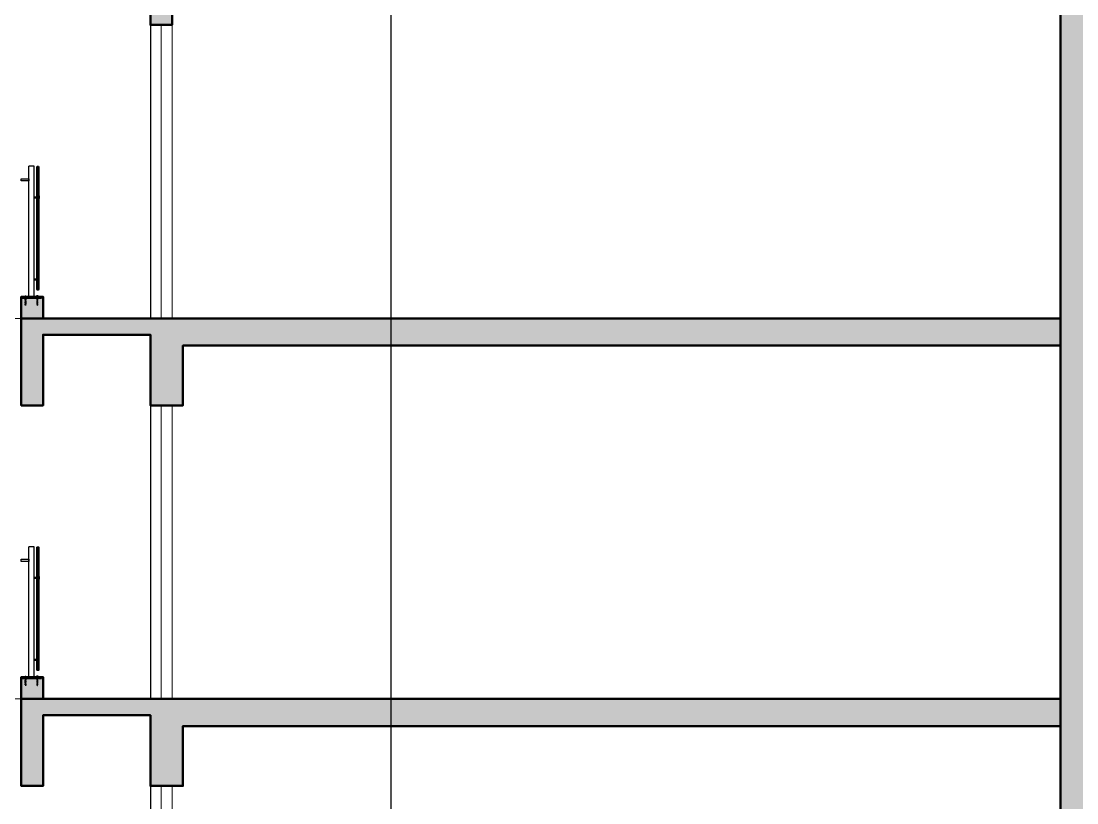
# Model space of a CAD drawing. Header units: millimetres. Extents: x 573003 to 1294762, y -9906 to 413061.
# Drawn here: x 933340 to 943060, y 140519 to 147711 of the extents above; entities that cross this region are included whole.
import ezdxf
from ezdxf.xclip import XClip

# ---------------------------------------------------------------- set-up
doc = ezdxf.new("R2010")
doc.units = ezdxf.units.MM
doc.header["$MEASUREMENT"] = 0
doc.linetypes.add('HIDDEN', pattern=[0.375, 0.25, -0.125])
doc.linetypes.add('IMPORT-CE', pattern=[135, 90, -15, 15, -15])
for name, color, linetype in [('A-ANNO-DIMS', 50, 'Continuous'), ('A-ELEV-15FINE', 1, 'Continuous'), ('A-ELEV-18LIGHT', 135, 'Continuous'), ('A-ELEV-40HEAVY', 90, 'Continuous'), ('A-ELEV-PATT 3', 251, 'Continuous'), ('A-GRID-01$0$A-ANNO-DIMS', 50, 'Continuous'), ('A-WALL-PATT', 251, 'Continuous')]:
    doc.layers.add(name, color=color, linetype=linetype)
for name, color, linetype, lineweight in [('KT-Net cot', 2, 'Continuous', 50), ('KT-Net manh', 251, 'Continuous', 13), ('KT-Net thay', 7, 'Continuous', 25), ('KT-Net truc', 18, 'Continuous', 15)]:
    doc.layers.add(name, color=color, linetype=linetype, lineweight=lineweight)

# ---------------------------------------------------------------- blocks, each defined once
blk = doc.blocks.new('Apart Floor-NT2')
at = {"layer": 'A-WALL-PATT', "extrusion": (1.18995e-05, -6.1554e-14, 1)}
h = blk.add_hatch(color=256, dxfattribs=at)
h.dxf.hatch_style = 1
h.paths.add_polyline_path([(-988, 250), (8379.8, 250), (8379.8, 0), (300, 0), (300, -550), (0, -550), (0, 100), (-988, 100), (-988, -550), (-1188, -550), (-1188, 450), (-988, 450)])
h = blk.add_hatch(color=256, dxfattribs=at)
h.dxf.hatch_style = 1
h.paths.add_polyline_path([(-988, 250), (8379.8, 250), (8379.8, 0), (300, 0), (300, -550), (0, -550), (0, 100), (-988, 100), (-988, -550), (-1188, -550), (-1188, 450), (-988, 450)])
at = {"layer": 'A-ANNO-DIMS', "extrusion": (1.18995e-05, 4.99413e-07, 1)}
for points, elevation in [([(-1120.2, 450), (-1120.3, 1650)], 65.6), ([(-1120.2, 450), (-1120.3, 1650)], 48.1), ([(-1070.3, 450), (-1070.3, 1650)], 65.6), ([(-1070.3, 450), (-1070.3, 1650)], 48.1)]:
    blk.add_lwpolyline(points, dxfattribs=dict(at, elevation=elevation))
for elevation in [25.6, 8.1]:
    blk.add_lwpolyline([(-1002.5, 450), (-1188, 450), (-1188, 438), (-1002.5, 438)], close=True, dxfattribs=dict(at, elevation=elevation))
at = {"layer": 'A-ELEV-15FINE', "linetype": 'Continuous', "extrusion": (1.18995e-05, 4.99413e-07, 1)}
for points, elevation in [([(-1070.3, 1370), (-1045.3, 1370)], 65.6), ([(-1070.3, 1370), (-1045.3, 1370)], 48.1), ([(-1070.3, 1360), (-1045.3, 1360)], 65.6), ([(-1070.3, 1360), (-1045.3, 1360)], 48.1), ([(-1070.3, 615), (-1045.3, 615)], 65.6), ([(-1070.3, 615), (-1045.3, 615)], 48.1), ([(-1070.3, 605), (-1045.3, 605)], 65.6), ([(-1070.3, 605), (-1045.3, 605)], 48.1)]:
    blk.add_lwpolyline(points, dxfattribs=dict(at, elevation=elevation))
for points, elevation in [([(-1022.5, 1352.5), (-1025.3, 1352.5), (-1025.3, 1377.5), (-1022.5, 1377.5)], 25.6), ([(-1022.5, 1352.5), (-1025.3, 1352.5), (-1025.3, 1377.5), (-1022.5, 1377.5)], 8.1), ([(-1022.5, 622.5), (-1025.3, 622.5), (-1025.3, 597.5), (-1022.5, 597.5)], 25.6), ([(-1022.5, 622.5), (-1025.3, 622.5), (-1025.3, 597.5), (-1022.5, 597.5)], 8.1)]:
    blk.add_lwpolyline(points, close=True, dxfattribs=dict(at, elevation=elevation))
at = {"layer": 'A-ELEV-15FINE', "extrusion": (1.18995e-05, 4.99413e-07, 1)}
for points, elevation in [([(-1160, 455.3), (-1138.3, 455.3), (-1138.3, 450), (-1160, 450)], 25.6), ([(-1160, 455.3), (-1138.3, 455.3), (-1138.3, 450), (-1160, 450)], 8.1), ([(-1030.5, 455.3), (-1052.2, 455.3), (-1052.2, 450), (-1030.5, 450)], 25.6), ([(-1030.5, 455.3), (-1052.2, 455.3), (-1052.2, 450), (-1030.5, 450)], 8.1)]:
    blk.add_lwpolyline(points, close=True, dxfattribs=dict(at, elevation=elevation))
for points, elevation in [([(-1153.3, 455.3), (-1153.3, 458.3), (-1145, 458.3), (-1145, 455.3)], 65.6), ([(-1153.3, 455.3), (-1153.3, 458.3), (-1145, 458.3), (-1145, 455.3)], 48.1), ([(-1037.2, 455.3), (-1037.2, 458.3), (-1045.5, 458.3), (-1045.5, 455.3)], 65.6), ([(-1037.2, 455.3), (-1037.2, 458.3), (-1045.5, 458.3), (-1045.5, 455.3)], 48.1)]:
    blk.add_lwpolyline(points, dxfattribs=dict(at, elevation=elevation))
at = {"layer": 'A-ELEV-15FINE', "linetype": 'HIDDEN', "extrusion": (1.18995e-05, 4.99413e-07, 1)}
for points, elevation in [([(-1145, 450), (-1145, 373.4), (-1153.3, 373.4), (-1153.3, 450)], 65.6), ([(-1145, 450), (-1145, 373.4), (-1153.3, 373.4), (-1153.3, 450)], 48.1), ([(-1045.5, 450), (-1045.5, 373.4), (-1037.2, 373.4), (-1037.2, 450)], 65.6), ([(-1045.5, 450), (-1045.5, 373.4), (-1037.2, 373.4), (-1037.2, 450)], 48.1)]:
    blk.add_lwpolyline(points, dxfattribs=dict(at, elevation=elevation))
at = {"layer": 'A-ELEV-18LIGHT', "extrusion": (1.18995e-05, 4.99413e-07, 1)}
for elevation in [65.6, 48.1]:
    blk.add_lwpolyline([(-1025.3, 515), (-1030.2, 510), (-1040.2, 510), (-1045.3, 515), (-1045.3, 1645), (-1040.3, 1650), (-1030.3, 1650), (-1025.3, 1645), (-1025.3, 515)], dxfattribs=dict(at, elevation=elevation))
at = {"layer": 'A-ELEV-40HEAVY', "extrusion": (1.18995e-05, 4.99413e-07, 1)}
for p, q in [((-988, 450, 65.6), (-1188, 450, 65.6)), ((-988, 450, 48.1), (-1188, 450, 48.1))]:
    blk.add_line(p, q, dxfattribs=at)
at = {"layer": 'A-ELEV-PATT 3', "linetype": 'Continuous', "extrusion": (1.18995e-05, 4.99413e-07, 1)}
for p, q in [((-1041.6, 511.3, 65.6), (-1041.6, 1648.6, 65.6)), ((-1041.6, 511.3, 48.1), (-1041.6, 1648.6, 48.1)), ((-1035.2, 510, 65.6), (-1035.3, 1650, 65.6)), ((-1035.2, 510, 48.1), (-1035.3, 1650, 48.1)), ((-1028.9, 511.3, 65.6), (-1028.9, 1648.6, 65.6)), ((-1028.9, 511.3, 48.1), (-1028.9, 1648.6, 48.1))]:
    blk.add_line(p, q, dxfattribs=at)
at = {"layer": 'A-GRID-01$0$A-ANNO-DIMS', "extrusion": (1.18995e-05, 4.99413e-07, 1)}
for p, q in [((-1070.3, 1650, 65.6), (-1120.3, 1650, 65.6)), ((-1070.3, 1650, 48.1), (-1120.3, 1650, 48.1))]:
    blk.add_line(p, q, dxfattribs=at)
for elevation in [25.6, 8.1]:
    blk.add_lwpolyline([(-1188, 1515), (-1188, 1535), (-1120.3, 1535), (-1120.3, 1515)], close=True, dxfattribs=dict(at, elevation=elevation))
at = {"layer": 'KT-Net cot', "extrusion": (1.22367e-05, -2.59976e-14, 1)}
for elevation in [26.3, 8.7]:
    blk.add_lwpolyline([(-1188, 250), (8379.8, 250), (8379.8, 0), (300, 0), (300, -550), (0, -550), (0, 100), (-988, 100), (-988, -550), (-1188, -550), (-1188, 450), (-988, 450), (-988, 250)], dxfattribs=dict(at, elevation=elevation))
at = {"layer": 'KT-Net manh'}
for p, q in [((100, 2950, 15.9), (100, 250, 8.7)), ((200, 2950, 15.9), (200, 250, 8.7))]:
    blk.add_line(p, q, dxfattribs=at)
at = {"layer": 'KT-Net thay'}
blk.add_line((0, 2950, 15.9), (0, 250, 8.7), dxfattribs=at)
blk = doc.blocks.new('Levels')
at = {"layer": 'KT-Net truc', "linetype": 'IMPORT-CE', "ltscale": 20, "elevation": 0}
for points in [[(-7437.9, 130500), (6189, 130500)], [(-7437.9, 127000), (6189, 127000)]]:
    blk.add_lwpolyline(points, dxfattribs=at)

msp = doc.modelspace()

# ---------------------------------------------------------------- hatches: boundary and pattern name
at = {"layer": 'A-WALL-PATT', "extrusion": (-6.59362e-19, -3.84344e-07, 1)}
h = msp.add_hatch(color=256, dxfattribs=at)
h.dxf.hatch_style = 1
h.paths.add_polyline_path([(942909.6, 155075.6), (946009.6, 155075.6), (946009.6, -1524.4), (942909.6, -1524.4)])
h.paths.add_polyline_path([(943209.9, 154875.6), (945709.9, 154875.6), (945709.9, 152575.6), (943209.9, 152575.6)], flags=16)
h.paths.add_polyline_path([(945709.9, -1324.4), (943209.9, -1324.4), (943209.9, 152375.6), (945709.9, 152375.6)], flags=16)
at = {"layer": 'A-WALL-PATT', "extrusion": (6.22991e-08, 1.1266e-05, 1)}
h = msp.add_hatch(color=256, dxfattribs=at)
h.dxf.hatch_style = 1
h.paths.add_polyline_path([(934529.8, 148225.6), (934529.8, 147675.6), (934729.8, 147675.6), (934729.8, 148225.6)])

# ---------------------------------------------------------------- linework, layer by layer
at = {"layer": 'KT-Net cot', "extrusion": (-6.58992e-19, -3.84344e-07, 1), "elevation": 2.3}
msp.add_lwpolyline([(942909.6, 155075.6), (946009.6, 155075.6), (946009.6, -1524.4), (942909.6, -1524.4)], close=True, dxfattribs=at)
at = {"layer": 'KT-Net cot', "extrusion": (6.22991e-08, 1.1266e-05, 1), "elevation": -14.7}
msp.add_lwpolyline([(934529.8, 148225.6), (934529.8, 147675.6), (934729.8, 147675.6), (934729.8, 148225.6)], close=True, dxfattribs=at)
at = {"layer": 'KT-Net truc', "linetype": 'IMPORT-CE', "ltscale": 20}
for p, q in [((835779.6, 144975.6, 0), (1011270.2, 144975.6, 0)), ((835779.6, 141475.6, 0), (1011270.2, 141475.6, 0))]:
    msp.add_line(p, q, dxfattribs=at)

# ---------------------------------------------------------------- block references
at = {"layer": 'A-WALL-PATT', "extrusion": (1.28234e-05, -1.60101e-05, 1)}
ref = msp.add_blockref('Levels', (928921.7, 14475.6, 12), dxfattribs=at)
XClip(ref).set_block_clipping_path([(-10000.9729920527, -14250.0002276749), (7826.2951040427, 148448.2412643412)])
at = {"layer": 'KT-Net cot', "extrusion": (-6.58568e-19, -3.84344e-07, 1)}
for p in [(934529.8, 144725.6, -25.1), (934529.8, 141225.6, -25.1), (934529.8, 137725.6, -25.1)]:
    msp.add_blockref('Apart Floor-NT2', p, dxfattribs=at)

doc.saveas('drawing.dxf')
